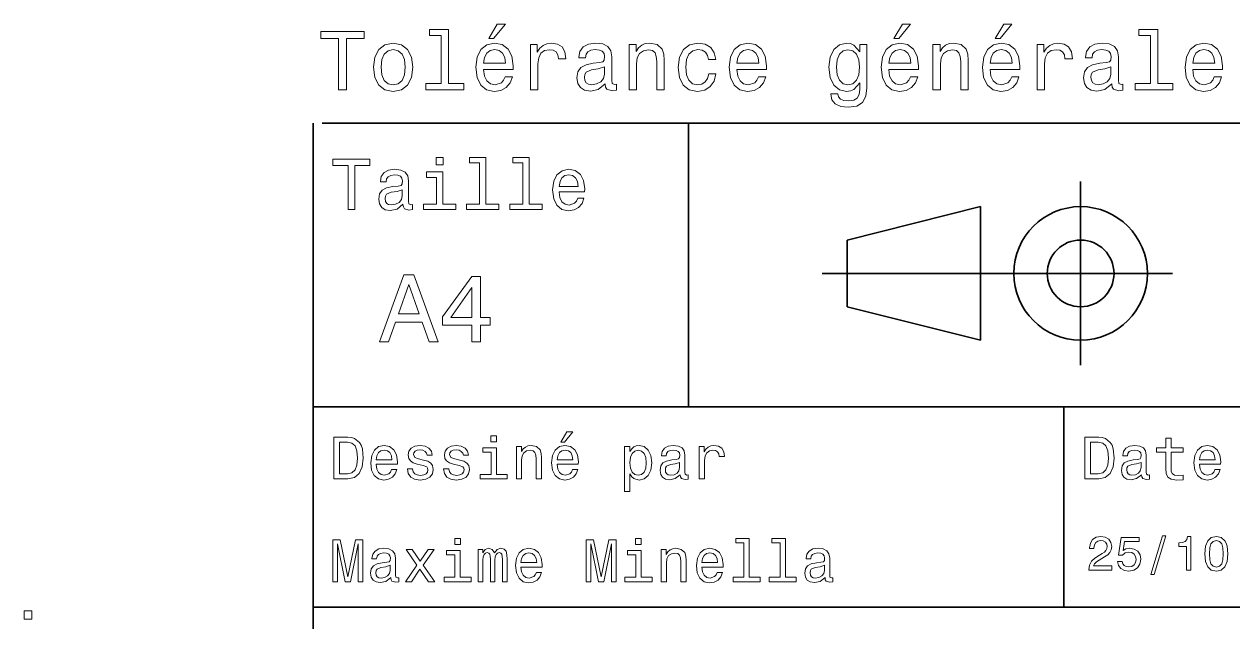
# Model space of a CAD drawing. Extents: x 0 to 297, y 0 to 210.
# Drawn here: x 79.7 to 152.1, y 40.1 to 75.9 of the extents above; entities that cross this region are included whole.
import ezdxf

# ---------------------------------------------------------------- set-up
doc = ezdxf.new("R2010")
doc.units = 0

msp = doc.modelspace()

# ---------------------------------------------------------------- linework, layer by layer
at = {"color": 7, "lineweight": 35}
for p, q in [((97, 10), (97, 70)), ((97.543045, 70), (287.54303, 70)), ((127.5, 61), (148.5, 61)), ((97, 53), (162, 53)), ((97, 41), (162, 41))]:
    msp.add_line(p, q, dxfattribs=at)
at = {"color": 7, "lineweight": 35, "ltscale": 0.425}
msp.add_line((119.5, 53), (119.5, 70), dxfattribs=at)
at = {"color": 7, "lineweight": 35, "ltscale": 0.275}
msp.add_line((143, 55.5), (143, 66.5), dxfattribs=at)
at = {"color": 7, "lineweight": 35, "ltscale": 0.206155}
for p, q in [((129, 63), (137, 65)), ((137, 57), (129, 59))]:
    msp.add_line(p, q, dxfattribs=at)
at = {"color": 7, "lineweight": 35, "ltscale": 0.2}
msp.add_line((137, 65), (137, 57), dxfattribs=at)
at = {"color": 7, "lineweight": 35, "ltscale": 0.1}
msp.add_line((129, 59), (129, 63), dxfattribs=at)
at = {"color": 7, "lineweight": 35, "ltscale": 0.3}
msp.add_line((142, 41), (142, 53), dxfattribs=at)
at = {"color": 7, "lineweight": 13}
for points in [[(98.53112, 71.998444), (98.995094, 71.998444), (98.995094, 75.074814), (100.054169, 75.074814), (100.054169, 75.498444), (97.466995, 75.498444), (97.466995, 75.074814), (98.53112, 75.074814)], [(104.673767, 75.246284), (104.673767, 72.371643), (103.760948, 72.371643), (103.760948, 71.998444), (106.025352, 71.998444), (106.025352, 72.371643), (105.117569, 72.371643), (105.117569, 75.619484), (103.977806, 75.619484), (103.977806, 75.246284)], [(107.523193, 75.074814), (107.82074, 75.074814), (108.521751, 75.932159), (108.027512, 75.932159)], [(131.811371, 75.074814), (132.108917, 75.074814), (132.809937, 75.932159), (132.315704, 75.932159)], [(137.883423, 75.074814), (138.180969, 75.074814), (138.881973, 75.932159), (138.387741, 75.932159)], [(147.178085, 75.246284), (147.178085, 72.371643), (146.265259, 72.371643), (146.265259, 71.998444), (148.529663, 71.998444), (148.529663, 72.371643), (147.621887, 72.371643), (147.621887, 75.619484), (146.482117, 75.619484), (146.482117, 75.246284)], [(100.624054, 73.350029), (100.70475, 72.734756), (100.936737, 72.280861), (101.304893, 71.998444), (101.799126, 71.902626), (102.288322, 71.998444), (102.656479, 72.275818), (102.888466, 72.729713), (102.974197, 73.350029), (102.888466, 73.965302), (102.656479, 74.424232), (102.288322, 74.701614), (101.799126, 74.802475), (101.304893, 74.701614), (100.936737, 74.419189), (100.70475, 73.965302)], [(107.215553, 73.223946), (108.990768, 73.223946), (108.995819, 73.430717), (108.915123, 74.010689), (108.693222, 74.444412), (108.340195, 74.706657), (107.871178, 74.802475), (107.412239, 74.701614), (107.059219, 74.419189), (106.832268, 73.960258), (106.751579, 73.355072), (106.827225, 72.734756), (107.054169, 72.280861), (107.402153, 71.998444), (107.856049, 71.902626), (108.24942, 71.968185), (108.572182, 72.139656), (108.809219, 72.411987), (108.945381, 72.775101), (108.506622, 72.775101), (108.415848, 72.573372), (108.284721, 72.422073), (107.911522, 72.301041), (107.624054, 72.356514), (107.407196, 72.533028), (107.265991, 72.820488), (107.215553, 73.208817)], [(110.029678, 71.998444), (110.47348, 71.998444), (110.47348, 73.546715), (110.518867, 73.919914), (110.655037, 74.187202), (110.876938, 74.348587), (111.174492, 74.40406), (111.396393, 74.368759), (111.56282, 74.267899), (111.663681, 74.096428), (111.698982, 73.864441), (112.147835, 73.864441), (112.087311, 74.272942), (111.920883, 74.565445), (111.643509, 74.741959), (111.265266, 74.802475), (111.008064, 74.762131), (110.786163, 74.66127), (110.589478, 74.489799), (110.433136, 74.257813), (110.433136, 74.706657), (110.029678, 74.706657)], [(114.508064, 72.351471), (114.508064, 72.336342), (114.533279, 72.164871), (114.608925, 72.043831), (114.926651, 71.948013), (115.173767, 71.988358), (115.173767, 72.331299), (115.067863, 72.31617), (114.926651, 72.381729), (114.901436, 72.583458), (114.901436, 73.985474), (114.840912, 74.343544), (114.664406, 74.595703), (114.356766, 74.747002), (113.92305, 74.802475), (113.49942, 74.741959), (113.186737, 74.570488), (112.990051, 74.3032), (112.924492, 73.950172), (112.924492, 73.919914), (113.322906, 73.919914), (113.358208, 74.131729), (113.469162, 74.283028), (113.650711, 74.373802), (113.907921, 74.409103), (114.155037, 74.383888), (114.331551, 74.308243), (114.437454, 74.177116), (114.472763, 73.99556), (114.452591, 73.783745), (114.371895, 73.677841), (114.170166, 73.627403), (113.791924, 73.587059), (113.358208, 73.496284), (113.050568, 73.3349), (112.869011, 73.082741), (112.813538, 72.709541), (112.863968, 72.376686), (113.020309, 72.12957), (113.272476, 71.973228), (113.620453, 71.917755), (114.089478, 72.023659)], [(115.935295, 71.998444), (116.379105, 71.998444), (116.379105, 73.561844), (116.424492, 73.919914), (116.57074, 74.182159), (116.797684, 74.343544), (117.100281, 74.40406), (117.342361, 74.35363), (117.493652, 74.217461), (117.569305, 73.990517), (117.594521, 73.687927), (117.594521, 71.998444), (118.038322, 71.998444), (118.038322, 73.778702), (118.01815, 74.136772), (117.927368, 74.434326), (117.629822, 74.706657), (117.165848, 74.802475), (116.908638, 74.767174), (116.69178, 74.671356), (116.50518, 74.509972), (116.358925, 74.293114), (116.358925, 74.706657), (115.935295, 74.706657)], [(120.696106, 73.80896), (121.134865, 73.80896), (121.044083, 74.212418), (120.827225, 74.530144), (120.489334, 74.72683), (120.050568, 74.802475), (119.566422, 74.701614), (119.198265, 74.419189), (118.966278, 73.960258), (118.88559, 73.344986), (118.961235, 72.734756), (119.188179, 72.280861), (119.546249, 71.998444), (120.035446, 71.902626), (120.469162, 71.978271), (120.807053, 72.190086), (121.039047, 72.522942), (121.139908, 72.966743), (120.716278, 72.966743), (120.640625, 72.684326), (120.49942, 72.472504), (120.297691, 72.341385), (120.050568, 72.301041), (119.742935, 72.3666), (119.521034, 72.568329), (119.384865, 72.896141), (119.339478, 73.360115), (119.384865, 73.814003), (119.526077, 74.141815), (119.753021, 74.343544), (120.050568, 74.414146), (120.31282, 74.368759), (120.509506, 74.252769), (120.640625, 74.061127)], [(122.395676, 73.223946), (124.170883, 73.223946), (124.175934, 73.430717), (124.095238, 74.010689), (123.873337, 74.444412), (123.520309, 74.706657), (123.051292, 74.802475), (122.592361, 74.701614), (122.239334, 74.419189), (122.01239, 73.960258), (121.931694, 73.355072), (122.007339, 72.734756), (122.234283, 72.280861), (122.582275, 71.998444), (123.036163, 71.902626), (123.429535, 71.968185), (123.752304, 72.139656), (123.989334, 72.411987), (124.125496, 72.775101), (123.686737, 72.775101), (123.595963, 72.573372), (123.464836, 72.422073), (123.091637, 72.301041), (122.804169, 72.356514), (122.587311, 72.533028), (122.446106, 72.820488), (122.395676, 73.208817)], [(130.187454, 72.119484), (130.187454, 74.706657), (129.763824, 74.706657), (129.763824, 74.267899), (129.415848, 74.666313), (129.204025, 74.767174), (128.966995, 74.802475), (128.538315, 74.701614), (128.205475, 74.419189), (127.988609, 73.965302), (127.912964, 73.355072), (127.988609, 72.739799), (128.205475, 72.285904), (128.538315, 71.998444), (128.966995, 71.902626), (129.209076, 71.937927), (129.410797, 72.028702), (129.763824, 72.411987), (129.763824, 72.028702), (129.72348, 71.726112), (129.612534, 71.509247), (129.400711, 71.383171), (129.082993, 71.337784), (128.805618, 71.368042), (128.608932, 71.443687), (128.492935, 71.574814), (128.457626, 71.751328), (128.028961, 71.751328), (128.028961, 71.731155), (128.094513, 71.408386), (128.296249, 71.166313), (128.619019, 71.009972), (129.05777, 70.954498), (129.582275, 71.030144), (129.930252, 71.241959), (130.126938, 71.610115)], [(131.503738, 73.223946), (133.278961, 73.223946), (133.283997, 73.430717), (133.203308, 74.010689), (132.9814, 74.444412), (132.628372, 74.706657), (132.159363, 74.802475), (131.700424, 74.701614), (131.347397, 74.419189), (131.120453, 73.960258), (131.039764, 73.355072), (131.115417, 72.734756), (131.342346, 72.280861), (131.690338, 71.998444), (132.144226, 71.902626), (132.537598, 71.968185), (132.860367, 72.139656), (133.097397, 72.411987), (133.233566, 72.775101), (132.7948, 72.775101), (132.704025, 72.573372), (132.572906, 72.422073), (132.199707, 72.301041), (131.912231, 72.356514), (131.695374, 72.533028), (131.554169, 72.820488), (131.503738, 73.208817)], [(134.151428, 71.998444), (134.59523, 71.998444), (134.59523, 73.561844), (134.640625, 73.919914), (134.78688, 74.182159), (135.013824, 74.343544), (135.316422, 74.40406), (135.558487, 74.35363), (135.709793, 74.217461), (135.785431, 73.990517), (135.810654, 73.687927), (135.810654, 71.998444), (136.254456, 71.998444), (136.254456, 73.778702), (136.234283, 74.136772), (136.143509, 74.434326), (135.845947, 74.706657), (135.381989, 74.802475), (135.124771, 74.767174), (134.907913, 74.671356), (134.721313, 74.509972), (134.575058, 74.293114), (134.575058, 74.706657), (134.151428, 74.706657)], [(137.575775, 73.223946), (139.350998, 73.223946), (139.356049, 73.430717), (139.275345, 74.010689), (139.053452, 74.444412), (138.700424, 74.706657), (138.2314, 74.802475), (137.772461, 74.701614), (137.419434, 74.419189), (137.192505, 73.960258), (137.111801, 73.355072), (137.187454, 72.734756), (137.414398, 72.280861), (137.76239, 71.998444), (138.216278, 71.902626), (138.60965, 71.968185), (138.932404, 72.139656), (139.169434, 72.411987), (139.305603, 72.775101), (138.866852, 72.775101), (138.776062, 72.573372), (138.644943, 72.422073), (138.271744, 72.301041), (137.984283, 72.356514), (137.767426, 72.533028), (137.626221, 72.820488), (137.575775, 73.208817)], [(140.389908, 71.998444), (140.83371, 71.998444), (140.83371, 73.546715), (140.879089, 73.919914), (141.015259, 74.187202), (141.237167, 74.348587), (141.534714, 74.40406), (141.756622, 74.368759), (141.923035, 74.267899), (142.023911, 74.096428), (142.059204, 73.864441), (142.508057, 73.864441), (142.44754, 74.272942), (142.281113, 74.565445), (142.003738, 74.741959), (141.625488, 74.802475), (141.368286, 74.762131), (141.146393, 74.66127), (140.949707, 74.489799), (140.793365, 74.257813), (140.793365, 74.706657), (140.389908, 74.706657)], [(144.868286, 72.351471), (144.868286, 72.336342), (144.893509, 72.164871), (144.969147, 72.043831), (145.28688, 71.948013), (145.533997, 71.988358), (145.533997, 72.331299), (145.428085, 72.31617), (145.28688, 72.381729), (145.261658, 72.583458), (145.261658, 73.985474), (145.201141, 74.343544), (145.024628, 74.595703), (144.716995, 74.747002), (144.283264, 74.802475), (143.85965, 74.741959), (143.546967, 74.570488), (143.350281, 74.3032), (143.284714, 73.950172), (143.284714, 73.919914), (143.683136, 73.919914), (143.71843, 74.131729), (143.829376, 74.283028), (144.010941, 74.373802), (144.268143, 74.409103), (144.515259, 74.383888), (144.691772, 74.308243), (144.797684, 74.177116), (144.832977, 73.99556), (144.812805, 73.783745), (144.732117, 73.677841), (144.530396, 73.627403), (144.152145, 73.587059), (143.71843, 73.496284), (143.410797, 73.3349), (143.229248, 73.082741), (143.173767, 72.709541), (143.224197, 72.376686), (143.380539, 72.12957), (143.63269, 71.973228), (143.980682, 71.917755), (144.449707, 72.023659)], [(149.719879, 73.223946), (151.495087, 73.223946), (151.500122, 73.430717), (151.419434, 74.010689), (151.19754, 74.444412), (150.844513, 74.706657), (150.375488, 74.802475), (149.916565, 74.701614), (149.563538, 74.419189), (149.336578, 73.960258), (149.25589, 73.355072), (149.331543, 72.734756), (149.558487, 72.280861), (149.906464, 71.998444), (150.360352, 71.902626), (150.753738, 71.968185), (151.076508, 72.139656), (151.313538, 72.411987), (151.449707, 72.775101), (151.010941, 72.775101), (150.920166, 72.573372), (150.789032, 72.422073), (150.415833, 72.301041), (150.128372, 72.356514), (149.911514, 72.533028), (149.770294, 72.820488), (149.719879, 73.208817)], [(101.07795, 73.355072), (101.123337, 73.80896), (101.264549, 74.136772), (101.491493, 74.338501), (101.799126, 74.409103), (102.101723, 74.338501), (102.328667, 74.141815), (102.469879, 73.80896), (102.520309, 73.355072), (102.469879, 72.896141), (102.328667, 72.563286), (102.101723, 72.361557), (101.799126, 72.295998), (101.491493, 72.361557), (101.264549, 72.563286), (101.123337, 72.896141)], [(107.215553, 73.597145), (107.271034, 73.945129), (107.407196, 74.202332), (107.613968, 74.358673), (107.886307, 74.414146), (108.153595, 74.358673), (108.360367, 74.202332), (108.48645, 73.945129), (108.531837, 73.597145)], [(122.395676, 73.597145), (122.451149, 73.945129), (122.587311, 74.202332), (122.794083, 74.358673), (123.066422, 74.414146), (123.33371, 74.358673), (123.540482, 74.202332), (123.666565, 73.945129), (123.711952, 73.597145)], [(128.371887, 73.355072), (128.417282, 73.803917), (128.553452, 74.136772), (128.765259, 74.333458), (129.047684, 74.40406), (129.345245, 74.333458), (129.567139, 74.136772), (129.703308, 73.803917), (129.753738, 73.355072), (129.703308, 72.896141), (129.567139, 72.568329), (129.345245, 72.3666), (129.047684, 72.301041), (128.765259, 72.3666), (128.553452, 72.568329), (128.417282, 72.901184)], [(131.503738, 73.597145), (131.559204, 73.945129), (131.695374, 74.202332), (131.902161, 74.358673), (132.174484, 74.414146), (132.441772, 74.358673), (132.64856, 74.202332), (132.774628, 73.945129), (132.820023, 73.597145)], [(137.575775, 73.597145), (137.631256, 73.945129), (137.767426, 74.202332), (137.974197, 74.358673), (138.246536, 74.414146), (138.513824, 74.358673), (138.720596, 74.202332), (138.84668, 73.945129), (138.892059, 73.597145)], [(149.719879, 73.597145), (149.775345, 73.945129), (149.911514, 74.202332), (150.118286, 74.358673), (150.390625, 74.414146), (150.657913, 74.358673), (150.864685, 74.202332), (150.990768, 73.945129), (151.036148, 73.597145)], [(114.457626, 72.946571), (114.39711, 72.684326), (114.235733, 72.48259), (113.993652, 72.351471), (113.696106, 72.306084), (113.504463, 72.331299), (113.368294, 72.411987), (113.282562, 72.5532), (113.257339, 72.749886), (113.277512, 72.926399), (113.358208, 73.052475), (113.680969, 73.193687), (114.089478, 73.254204), (114.457626, 73.375244)], [(144.817856, 72.946571), (144.757339, 72.684326), (144.595947, 72.48259), (144.353882, 72.351471), (144.056335, 72.306084), (143.864685, 72.331299), (143.728516, 72.411987), (143.642792, 72.5532), (143.617569, 72.749886), (143.637741, 72.926399), (143.71843, 73.052475), (144.041199, 73.193687), (144.449707, 73.254204), (144.817856, 73.375244)], [(99.102303, 64.837173), (99.5, 64.837173), (99.5, 67.47406), (100.407784, 67.47406), (100.407784, 67.837173), (98.190201, 67.837173), (98.190201, 67.47406), (99.102303, 67.47406)], [(104.786743, 67.940918), (104.384727, 67.940918), (104.384727, 67.508644), (104.786743, 67.508644)], [(106.969742, 67.621033), (106.969742, 65.157059), (106.187317, 65.157059), (106.187317, 64.837173), (108.128242, 64.837173), (108.128242, 65.157059), (107.350143, 65.157059), (107.350143, 67.940918), (106.373199, 67.940918), (106.373199, 67.621033)], [(109.572044, 67.621033), (109.572044, 65.157059), (108.789627, 65.157059), (108.789627, 64.837173), (110.730545, 64.837173), (110.730545, 65.157059), (109.952454, 65.157059), (109.952454, 67.940918), (108.975502, 67.940918), (108.975502, 67.621033)], [(102.387611, 65.139771), (102.387611, 65.126801), (102.409225, 64.979828), (102.47406, 64.876076), (102.746399, 64.793945), (102.958214, 64.828529), (102.958214, 65.122475), (102.867432, 65.109505), (102.746399, 65.165703), (102.724785, 65.338615), (102.724785, 66.540344), (102.672913, 66.84726), (102.521614, 67.0634), (102.257927, 67.193085), (101.886169, 67.240631), (101.523056, 67.188759), (101.255043, 67.041786), (101.086456, 66.812675), (101.030258, 66.510086), (101.030258, 66.484146), (101.371758, 66.484146), (101.402016, 66.665703), (101.497116, 66.795387), (101.65274, 66.873199), (101.873199, 66.903458), (102.085014, 66.881844), (102.236313, 66.817001), (102.327087, 66.704605), (102.357346, 66.548988), (102.340057, 66.367432), (102.270897, 66.276657), (102.097984, 66.233429), (101.773773, 66.198845), (101.402016, 66.121033), (101.138329, 65.982704), (100.982712, 65.766571), (100.935158, 65.446686), (100.978386, 65.161385), (101.112389, 64.949562), (101.328529, 64.815559), (101.626801, 64.768013), (102.028816, 64.858788)], [(104.773773, 65.157059), (104.773773, 67.080688), (103.796829, 67.080688), (103.796829, 66.756485), (104.393372, 66.756485), (104.393372, 65.157059), (103.615273, 65.157059), (103.615273, 64.837173), (105.560516, 64.837173), (105.560516, 65.157059)], [(111.750717, 65.887604), (113.272339, 65.887604), (113.276657, 66.064842), (113.207497, 66.561958), (113.017288, 66.933716), (112.714699, 67.158501), (112.312683, 67.240631), (111.919312, 67.154175), (111.616714, 66.912102), (111.422188, 66.51873), (111.353027, 66), (111.41787, 65.4683), (111.612396, 65.079247), (111.91066, 64.837173), (112.299713, 64.755043), (112.636887, 64.811234), (112.913544, 64.958214), (113.116714, 65.191643), (113.233429, 65.502876), (112.857346, 65.502876), (112.779541, 65.329971), (112.667145, 65.200287), (112.34726, 65.096542), (112.100868, 65.144089), (111.914986, 65.295387), (111.793945, 65.541786), (111.750717, 65.874634)], [(111.750717, 66.207489), (111.798271, 66.50576), (111.914986, 66.726219), (112.092216, 66.860229), (112.325653, 66.907776), (112.554756, 66.860229), (112.731987, 66.726219), (112.840057, 66.50576), (112.878967, 66.207489)], [(102.344383, 65.649857), (102.292511, 65.425072), (102.154182, 65.252159), (101.946686, 65.139771), (101.691643, 65.100861), (101.527374, 65.122475), (101.41066, 65.191643), (101.337173, 65.312675), (101.315559, 65.481262), (101.332855, 65.632561), (101.402016, 65.740631), (101.678673, 65.861671), (102.028816, 65.913544), (102.344383, 66.017288)], [(100.982712, 56.9049), (101.51297, 56.9049), (101.933716, 58.080692), (103.530258, 58.080692), (103.951012, 56.9049), (104.492798, 56.9049), (103.028816, 60.910664), (102.440926, 60.910664)], [(102.118156, 58.570606), (102.734871, 60.334293), (103.351585, 58.570606)], [(106.521614, 56.9049), (107.040344, 56.9049), (107.040344, 57.896255), (107.610954, 57.896255), (107.610954, 58.357349), (107.040344, 58.357349), (107.040344, 60.818443), (106.515854, 60.818443), (104.763687, 58.403458), (104.763687, 57.896255), (106.521614, 57.896255)], [(105.247841, 58.357349), (106.521614, 60.149857), (106.521614, 58.357349)], [(111.84726, 50.88797), (112.059799, 50.88797), (112.560516, 51.500362), (112.207489, 51.500362)], [(99.080688, 51.190563), (98.248558, 51.190563), (98.248558, 48.690563), (99.080688, 48.690563), (99.473343, 48.769814), (99.765129, 49.011169), (99.945244, 49.40382), (100.010086, 49.940563), (99.952446, 50.488113), (99.880402, 50.70425), (99.779541, 50.877163), (99.487755, 51.111313), (99.296829, 51.168949)], [(99.055473, 50.891571), (99.329254, 50.837536), (99.516571, 50.671829), (99.628242, 50.376442), (99.664268, 49.940563), (99.624641, 49.519093), (99.51297, 49.223705), (99.322044, 49.047192), (99.055473, 48.989555), (98.583572, 48.989555), (98.583572, 50.891571)], [(107.992798, 51.27702), (107.657784, 51.27702), (107.657784, 50.916786), (107.992798, 50.916786)], [(144.080688, 51.190563), (143.248566, 51.190563), (143.248566, 48.690563), (144.080688, 48.690563), (144.473343, 48.769814), (144.765137, 49.011169), (144.945251, 49.40382), (145.010086, 49.940563), (144.952454, 50.488113), (144.880402, 50.70425), (144.779541, 50.877163), (144.487747, 51.111313), (144.296829, 51.168949)], [(144.055481, 50.891571), (144.329254, 50.837536), (144.516571, 50.671829), (144.628235, 50.376442), (144.664261, 49.940563), (144.624634, 49.519093), (144.51297, 49.223705), (144.322052, 49.047192), (144.055481, 48.989555), (143.583572, 48.989555), (143.583572, 50.891571)], [(148.100861, 50.289986), (148.100861, 49.320965), (148.122482, 49.007565), (148.223343, 48.791428), (148.425079, 48.665348), (148.767288, 48.62212), (149.141937, 48.640129), (149.141937, 48.913906), (148.868149, 48.892292), (148.619598, 48.921112), (148.486313, 49.011169), (148.42868, 49.162464), (148.417862, 49.375), (148.417862, 50.289986), (149.141937, 50.289986), (149.141937, 50.560158), (148.417862, 50.560158), (148.417862, 51.125721), (148.100861, 51.125721), (148.100861, 50.560158), (147.553314, 50.560158), (147.553314, 50.289986)], [(100.784584, 49.565922), (102.052597, 49.565922), (102.056198, 49.713619), (101.998558, 50.127884), (101.840057, 50.437683), (101.587898, 50.625), (101.252884, 50.693443), (100.925072, 50.621399), (100.672913, 50.41967), (100.510803, 50.091862), (100.453171, 49.659584), (100.507202, 49.216499), (100.669312, 48.892292), (100.91787, 48.690563), (101.242073, 48.62212), (101.523056, 48.668949), (101.753601, 48.791428), (101.922913, 48.98595), (102.020172, 49.245319), (101.706772, 49.245319), (101.64193, 49.101227), (101.548271, 48.993156), (101.2817, 48.9067), (101.07637, 48.946327), (100.921471, 49.072407), (100.820602, 49.27774), (100.784584, 49.555115)], [(100.784584, 49.832493), (100.824211, 50.081055), (100.921471, 50.264771), (101.069168, 50.376442), (101.263687, 50.416069), (101.454613, 50.376442), (101.602303, 50.264771), (101.69236, 50.081055), (101.724785, 49.832493)], [(103.623199, 49.818085), (103.317001, 49.890129), (103.090057, 49.972984), (103.014412, 50.142292), (103.036026, 50.261169), (103.111671, 50.347622), (103.234146, 50.401657), (103.41066, 50.423271), (103.579971, 50.401657), (103.713257, 50.336815), (103.799713, 50.239555), (103.835732, 50.109871), (104.145531, 50.109871), (104.145531, 50.117077), (104.091499, 50.351227), (103.943802, 50.534943), (103.713257, 50.650219), (103.41066, 50.693443), (103.104469, 50.650219), (102.881126, 50.531342), (102.740631, 50.354828), (102.697403, 50.131485), (102.729828, 49.915348), (102.830688, 49.76405), (102.996399, 49.655983), (103.237755, 49.580334), (103.590775, 49.493877), (103.806915, 49.40382), (103.864555, 49.331772), (103.886169, 49.223705), (103.853745, 49.09042), (103.767288, 48.989555), (103.626801, 48.924713), (103.439484, 48.903099), (103.241356, 48.924713), (103.09726, 49.000362), (103, 49.122841), (102.960373, 49.292149), (102.654175, 49.292149), (102.704613, 49.003963), (102.852303, 48.795029), (103.086456, 48.668949), (103.41066, 48.62212), (103.749283, 48.668949), (103.997841, 48.795029), (104.149139, 48.996758), (104.203171, 49.259727), (104.163544, 49.486671), (104.051872, 49.641571), (103.868156, 49.742435)], [(105.791786, 49.818085), (105.485588, 49.890129), (105.258644, 49.972984), (105.182999, 50.142292), (105.204613, 50.261169), (105.280258, 50.347622), (105.40274, 50.401657), (105.579254, 50.423271), (105.748558, 50.401657), (105.881844, 50.336815), (105.9683, 50.239555), (106.004326, 50.109871), (106.314117, 50.109871), (106.314117, 50.117077), (106.260086, 50.351227), (106.112396, 50.534943), (105.881844, 50.650219), (105.579254, 50.693443), (105.273056, 50.650219), (105.049713, 50.531342), (104.909225, 50.354828), (104.865997, 50.131485), (104.898415, 49.915348), (104.999283, 49.76405), (105.164986, 49.655983), (105.406342, 49.580334), (105.759369, 49.493877), (105.975502, 49.40382), (106.033142, 49.331772), (106.054756, 49.223705), (106.022339, 49.09042), (105.935883, 48.989555), (105.795387, 48.924713), (105.60807, 48.903099), (105.409943, 48.924713), (105.265854, 49.000362), (105.168587, 49.122841), (105.12896, 49.292149), (104.822769, 49.292149), (104.873199, 49.003963), (105.020897, 48.795029), (105.255043, 48.668949), (105.579254, 48.62212), (105.91787, 48.668949), (106.166428, 48.795029), (106.317726, 48.996758), (106.371758, 49.259727), (106.33213, 49.486671), (106.220459, 49.641571), (106.036743, 49.742435)], [(107.981987, 48.957134), (107.981987, 50.560158), (107.16787, 50.560158), (107.16787, 50.289986), (107.664986, 50.289986), (107.664986, 48.957134), (107.016571, 48.957134), (107.016571, 48.690563), (108.637611, 48.690563), (108.637611, 48.957134)], [(109.181557, 48.690563), (109.498558, 48.690563), (109.498558, 49.807278), (109.530983, 50.063042), (109.635445, 50.250362), (109.797546, 50.365635), (110.013687, 50.408863), (110.1866, 50.372841), (110.29467, 50.275578), (110.348701, 50.113472), (110.366714, 49.897335), (110.366714, 48.690563), (110.683716, 48.690563), (110.683716, 49.962177), (110.669312, 50.217941), (110.604469, 50.430477), (110.39193, 50.625), (110.060516, 50.693443), (109.876801, 50.668228), (109.721901, 50.599785), (109.588615, 50.484512), (109.484146, 50.329613), (109.484146, 50.625), (109.181557, 50.625)], [(111.627518, 49.565922), (112.895531, 49.565922), (112.899132, 49.713619), (112.841499, 50.127884), (112.682999, 50.437683), (112.430832, 50.625), (112.095825, 50.693443), (111.768013, 50.621399), (111.515854, 50.41967), (111.353745, 50.091862), (111.296112, 49.659584), (111.350143, 49.216499), (111.512245, 48.892292), (111.760803, 48.690563), (112.085014, 48.62212), (112.365997, 48.668949), (112.596542, 48.791428), (112.765854, 48.98595), (112.863113, 49.245319), (112.549713, 49.245319), (112.484871, 49.101227), (112.391212, 48.993156), (112.124641, 48.9067), (111.919312, 48.946327), (111.764412, 49.072407), (111.663544, 49.27774), (111.627518, 49.555115)], [(111.627518, 49.832493), (111.667145, 50.081055), (111.764412, 50.264771), (111.912102, 50.376442), (112.106628, 50.416069), (112.297546, 50.376442), (112.445244, 50.264771), (112.535301, 50.081055), (112.567726, 49.832493)], [(115.986313, 50.326012), (115.986313, 50.625), (115.669312, 50.625), (115.669312, 47.941284), (115.986313, 47.941284), (115.986313, 48.98595), (116.097984, 48.816643), (116.22406, 48.704971), (116.541069, 48.62212), (116.843658, 48.690563), (117.081413, 48.895893), (117.236313, 49.2201), (117.293945, 49.659584), (117.236313, 50.095463), (117.081413, 50.41967), (116.843658, 50.621399), (116.541069, 50.693443), (116.368156, 50.671829), (116.220459, 50.603386), (116.094383, 50.488113)], [(116.48703, 48.9067), (116.274498, 48.953533), (116.119598, 49.097622), (116.022339, 49.331772), (115.989914, 49.659584), (116.022339, 49.983791), (116.119598, 50.217941), (116.274498, 50.358429), (116.48703, 50.408863), (116.681557, 50.358429), (116.836456, 50.21434), (116.933716, 49.98019), (116.969742, 49.659584), (116.933716, 49.335377), (116.836456, 49.097622), (116.681557, 48.953533)], [(119.005043, 48.942726), (119.005043, 48.931919), (119.023056, 48.809441), (119.077087, 48.722984), (119.304031, 48.654541), (119.480545, 48.683357), (119.480545, 48.928314), (119.4049, 48.917507), (119.304031, 48.96434), (119.286026, 49.108429), (119.286026, 50.109871), (119.242798, 50.365635), (119.116714, 50.54575), (118.896973, 50.65382), (118.587173, 50.693443), (118.284584, 50.650219), (118.061241, 50.52774), (117.920746, 50.336815), (117.873917, 50.084656), (117.873917, 50.063042), (118.158501, 50.063042), (118.183716, 50.21434), (118.26297, 50.322407), (118.392654, 50.387249), (118.57637, 50.412464), (118.752884, 50.394455), (118.878967, 50.34042), (118.954613, 50.246758), (118.979828, 50.117077), (118.965416, 49.965778), (118.907784, 49.890129), (118.763687, 49.854107), (118.493515, 49.825291), (118.183716, 49.760448), (117.963974, 49.645176), (117.834297, 49.465057), (117.79467, 49.19849), (117.830688, 48.960735), (117.942368, 48.784222), (118.122482, 48.67255), (118.37104, 48.632927), (118.706055, 48.708576)], [(120.143372, 48.690563), (120.460373, 48.690563), (120.460373, 49.796471), (120.492798, 50.063042), (120.590057, 50.253963), (120.748558, 50.369236), (120.961098, 50.408863), (121.119598, 50.383648), (121.238472, 50.3116), (121.310516, 50.189121), (121.335739, 50.023415), (121.656342, 50.023415), (121.613113, 50.315205), (121.49424, 50.524136), (121.296112, 50.650219), (121.02594, 50.693443), (120.842224, 50.664627), (120.683716, 50.592579), (120.543228, 50.4701), (120.431557, 50.304398), (120.431557, 50.625), (120.143372, 50.625)], [(146.656342, 48.942726), (146.656342, 48.931919), (146.674347, 48.809441), (146.728394, 48.722984), (146.955338, 48.654541), (147.131851, 48.683357), (147.131851, 48.928314), (147.056198, 48.917507), (146.955338, 48.96434), (146.937317, 49.108429), (146.937317, 50.109871), (146.894089, 50.365635), (146.768005, 50.54575), (146.548264, 50.65382), (146.23848, 50.693443), (145.935883, 50.650219), (145.71254, 50.52774), (145.572052, 50.336815), (145.525223, 50.084656), (145.525223, 50.063042), (145.809799, 50.063042), (145.835022, 50.21434), (145.914261, 50.322407), (146.043945, 50.387249), (146.227661, 50.412464), (146.404175, 50.394455), (146.530258, 50.34042), (146.605911, 50.246758), (146.631119, 50.117077), (146.616714, 49.965778), (146.559082, 49.890129), (146.414978, 49.854107), (146.144806, 49.825291), (145.835022, 49.760448), (145.61528, 49.645176), (145.485596, 49.465057), (145.445969, 49.19849), (145.481995, 48.960735), (145.593658, 48.784222), (145.773773, 48.67255), (146.022339, 48.632927), (146.357346, 48.708576)], [(150.121765, 49.565922), (151.389771, 49.565922), (151.393372, 49.713619), (151.335739, 50.127884), (151.177231, 50.437683), (150.925079, 50.625), (150.590057, 50.693443), (150.262253, 50.621399), (150.010086, 50.41967), (149.847977, 50.091862), (149.790344, 49.659584), (149.844376, 49.216499), (150.006485, 48.892292), (150.255051, 48.690563), (150.579254, 48.62212), (150.860229, 48.668949), (151.090775, 48.791428), (151.260086, 48.98595), (151.357346, 49.245319), (151.043945, 49.245319), (150.979111, 49.101227), (150.885452, 48.993156), (150.618881, 48.9067), (150.413544, 48.946327), (150.258652, 49.072407), (150.157776, 49.27774), (150.121765, 49.555115)], [(150.121765, 49.832493), (150.161377, 50.081055), (150.258652, 50.264771), (150.406342, 50.376442), (150.600861, 50.416069), (150.791794, 50.376442), (150.939484, 50.264771), (151.029541, 50.081055), (151.061966, 49.832493)], [(118.969025, 49.367798), (118.925797, 49.180477), (118.810516, 49.036385), (118.637611, 48.942726), (118.425072, 48.910305), (118.288185, 48.928314), (118.190926, 48.98595), (118.129684, 49.086815), (118.111671, 49.227306), (118.126083, 49.353386), (118.183716, 49.443443), (118.414268, 49.544312), (118.706055, 49.587536), (118.969025, 49.673992)], [(146.620316, 49.367798), (146.577087, 49.180477), (146.461823, 49.036385), (146.28891, 48.942726), (146.07637, 48.910305), (145.939484, 48.928314), (145.842224, 48.98595), (145.780975, 49.086815), (145.76297, 49.227306), (145.777374, 49.353386), (145.835022, 49.443443), (146.065567, 49.544312), (146.357346, 49.587536), (146.620316, 49.673992)], [(98.183716, 42.530979), (98.461098, 42.530979), (98.461098, 44.80043), (98.929398, 42.530979), (99.239197, 42.530979), (99.703888, 44.80043), (99.703888, 42.530979), (99.984871, 42.530979), (99.984871, 45.030979), (99.545387, 45.030979), (99.084297, 42.826366), (98.626801, 45.030979), (98.183716, 45.030979)], [(105.824211, 45.117435), (105.489197, 45.117435), (105.489197, 44.757202), (105.824211, 44.757202)], [(113.363831, 42.530979), (113.641212, 42.530979), (113.641212, 44.80043), (114.109512, 42.530979), (114.419312, 42.530979), (114.884003, 44.80043), (114.884003, 42.530979), (115.164986, 42.530979), (115.164986, 45.030979), (114.725502, 45.030979), (114.264404, 42.826366), (113.806915, 45.030979), (113.363831, 45.030979)], [(116.667145, 45.117435), (116.33213, 45.117435), (116.33213, 44.757202), (116.667145, 44.757202)], [(122.823486, 44.850864), (122.823486, 42.79755), (122.171471, 42.79755), (122.171471, 42.530979), (123.78891, 42.530979), (123.78891, 42.79755), (123.140488, 42.79755), (123.140488, 45.117435), (122.32637, 45.117435), (122.32637, 44.850864)], [(124.992081, 44.850864), (124.992081, 42.79755), (124.340057, 42.79755), (124.340057, 42.530979), (125.957497, 42.530979), (125.957497, 42.79755), (125.309082, 42.79755), (125.309082, 45.117435), (124.494965, 45.117435), (124.494965, 44.850864)], [(143.489914, 43.224785), (144.864563, 43.224785), (144.864563, 43.472622), (143.778107, 43.472622), (143.838623, 43.60807), (143.942368, 43.720463), (144.262253, 43.925072), (144.432281, 44.011528), (144.622482, 44.135448), (144.757935, 44.279541), (144.835739, 44.44957), (144.864563, 44.642651), (144.815567, 44.884727), (144.680115, 45.074928), (144.472626, 45.195965), (144.20462, 45.239193), (143.927963, 45.190201), (143.71759, 45.054756), (143.582138, 44.838619), (143.536026, 44.553314), (143.536026, 44.51297), (143.798279, 44.51297), (143.798279, 44.536022), (143.824219, 44.731991), (143.902023, 44.876083), (144.02594, 44.9683), (144.190201, 45), (144.357361, 44.971184), (144.481277, 44.899136), (144.561966, 44.786743), (144.59079, 44.645535), (144.570602, 44.51297), (144.515854, 44.400578), (144.42363, 44.302593), (144.296829, 44.216141), (144.126801, 44.12392), (143.844391, 43.945248), (143.645538, 43.755043), (143.52739, 43.524498), (143.489914, 43.233429)], [(145.213257, 43.746399), (145.276657, 43.510086), (145.417877, 43.325649), (145.625366, 43.210377), (145.890488, 43.167149), (146.181564, 43.219021), (146.409225, 43.360233), (146.553314, 43.585014), (146.608078, 43.873199), (146.559082, 44.141212), (146.420761, 44.351585), (146.20462, 44.487034), (145.925079, 44.536022), (145.708939, 44.501442), (145.541794, 44.406342), (145.622482, 44.945248), (146.498566, 44.945248), (146.498566, 45.181557), (145.429398, 45.181557), (145.270905, 44.12104), (145.50145, 44.12104), (145.668594, 44.256485), (145.881851, 44.305477), (146.066284, 44.273777), (146.207504, 44.181557), (146.296829, 44.040348), (146.328537, 43.858791), (146.296829, 43.677235), (146.20462, 43.536022), (146.0634, 43.446686), (145.881851, 43.414986), (145.729111, 43.435158), (145.610962, 43.501442), (145.524506, 43.605186), (145.481277, 43.746399)], [(147.213257, 42.956772), (147.412109, 42.956772), (148.109512, 45.279541), (147.907791, 45.279541)], [(149.345825, 43.224785), (149.608078, 43.224785), (149.608078, 45.239193), (149.412109, 45.239193), (149.360229, 45.0634), (149.256485, 44.945248), (149.097992, 44.876083), (148.878967, 44.853027), (148.878967, 44.648415), (149.345825, 44.648415)], [(150.438049, 44.201729), (150.481277, 43.749279), (150.616714, 43.426514), (150.832855, 43.230549), (151.132568, 43.167149), (151.429398, 43.230549), (151.645538, 43.426514), (151.778107, 43.749279), (151.824219, 44.201729), (151.778107, 44.651299), (151.723343, 44.829971), (151.645538, 44.976948), (151.429398, 45.172913), (151.132568, 45.239193), (150.832855, 45.172913), (150.616714, 44.974064), (150.481277, 44.651299)], [(150.714706, 44.201729), (150.737762, 44.550434), (150.809799, 44.801155), (150.939484, 44.948128), (151.132568, 45), (151.322769, 44.948128), (151.452454, 44.801155), (151.524506, 44.550434), (151.547562, 44.201729), (151.524506, 43.850143), (151.452454, 43.599426), (151.322769, 43.45245), (151.132568, 43.403458), (150.939484, 43.45245), (150.809799, 43.599426), (150.737762, 43.850143)], [(101.656342, 42.783142), (101.656342, 42.772335), (101.674355, 42.649857), (101.728386, 42.5634), (101.95533, 42.494957), (102.131844, 42.523773), (102.131844, 42.76873), (102.056198, 42.757923), (101.95533, 42.804756), (101.937317, 42.948845), (101.937317, 43.950287), (101.894089, 44.206051), (101.768013, 44.386166), (101.548271, 44.494236), (101.238472, 44.533859), (100.935883, 44.490635), (100.71254, 44.368156), (100.572044, 44.177231), (100.525215, 43.925072), (100.525215, 43.903458), (100.809799, 43.903458), (100.835014, 44.054756), (100.914268, 44.162823), (101.043945, 44.227665), (101.227669, 44.25288), (101.404175, 44.234871), (101.530258, 44.180836), (101.605911, 44.087173), (101.631126, 43.957493), (101.616714, 43.806194), (101.559074, 43.730545), (101.414986, 43.694523), (101.144814, 43.665707), (100.835014, 43.600864), (100.615273, 43.485592), (100.485588, 43.305473), (100.445969, 43.038906), (100.481987, 42.801151), (100.593658, 42.624638), (100.773773, 42.512966), (101.022331, 42.473343), (101.357346, 42.548992)], [(102.906342, 42.530979), (103.403458, 43.283859), (103.914986, 42.530979), (104.296829, 42.530979), (103.605186, 43.528816), (104.257202, 44.465416), (103.889771, 44.465416), (103.41787, 43.762966), (102.945969, 44.465416), (102.571327, 44.465416), (103.21254, 43.525215), (102.535301, 42.530979)], [(105.8134, 42.79755), (105.8134, 44.400574), (104.999283, 44.400574), (104.999283, 44.130402), (105.496399, 44.130402), (105.496399, 42.79755), (104.847984, 42.79755), (104.847984, 42.530979), (106.469025, 42.530979), (106.469025, 42.79755)], [(106.886887, 42.530979), (107.178673, 42.530979), (107.178673, 43.824207), (107.196686, 44.01873), (107.250717, 44.159222), (107.333572, 44.242073), (107.441643, 44.274494), (107.528099, 44.245678), (107.585739, 44.17363), (107.614555, 44.051151), (107.625359, 43.88905), (107.625359, 42.530979), (107.899139, 42.530979), (107.899139, 43.824207), (107.917145, 44.015129), (107.971184, 44.155621), (108.05764, 44.242073), (108.165703, 44.274494), (108.252159, 44.245678), (108.309799, 44.17363), (108.345825, 43.88905), (108.345825, 42.530979), (108.637611, 42.530979), (108.637611, 43.867435), (108.619598, 44.144814), (108.561958, 44.357349), (108.446686, 44.48703), (108.259369, 44.533859), (108.039627, 44.461815), (107.870316, 44.25288), (107.73703, 44.458214), (107.513687, 44.533859), (107.308357, 44.461815), (107.16787, 44.260086), (107.16787, 44.465416), (106.886887, 44.465416)], [(109.458931, 43.406338), (110.726944, 43.406338), (110.730545, 43.554035), (110.672913, 43.9683), (110.514412, 44.278099), (110.262245, 44.465416), (109.927231, 44.533859), (109.599426, 44.461815), (109.34726, 44.260086), (109.185158, 43.932278), (109.127518, 43.5), (109.181557, 43.056915), (109.343658, 42.732708), (109.592216, 42.530979), (109.916428, 42.462536), (110.197403, 42.509365), (110.427956, 42.631844), (110.59726, 42.826366), (110.694527, 43.085735), (110.381126, 43.085735), (110.316284, 42.941643), (110.222626, 42.833572), (109.956055, 42.747116), (109.750717, 42.786743), (109.595825, 42.912823), (109.494957, 43.118156), (109.458931, 43.395531)], [(109.458931, 43.672909), (109.498558, 43.921471), (109.595825, 44.105186), (109.743515, 44.216858), (109.938042, 44.256485), (110.12896, 44.216858), (110.276657, 44.105186), (110.366714, 43.921471), (110.399139, 43.672909)], [(116.656342, 42.79755), (116.656342, 44.400574), (115.842216, 44.400574), (115.842216, 44.130402), (116.33934, 44.130402), (116.33934, 42.79755), (115.690918, 42.79755), (115.690918, 42.530979), (117.311958, 42.530979), (117.311958, 42.79755)], [(117.855911, 42.530979), (118.172913, 42.530979), (118.172913, 43.647694), (118.20533, 43.903458), (118.309799, 44.090778), (118.471901, 44.206051), (118.688042, 44.249279), (118.860954, 44.213257), (118.969025, 44.115993), (119.023056, 43.953888), (119.041069, 43.737751), (119.041069, 42.530979), (119.35807, 42.530979), (119.35807, 43.802593), (119.343658, 44.058357), (119.278824, 44.270893), (119.066284, 44.465416), (118.734871, 44.533859), (118.551155, 44.508644), (118.396255, 44.440201), (118.26297, 44.324928), (118.158501, 44.170029), (118.158501, 44.465416), (117.855911, 44.465416)], [(120.301872, 43.406338), (121.569885, 43.406338), (121.573486, 43.554035), (121.515854, 43.9683), (121.357353, 44.278099), (121.105186, 44.465416), (120.770172, 44.533859), (120.442368, 44.461815), (120.190201, 44.260086), (120.028099, 43.932278), (119.970459, 43.5), (120.024498, 43.056915), (120.1866, 42.732708), (120.435158, 42.530979), (120.759369, 42.462536), (121.040344, 42.509365), (121.270897, 42.631844), (121.440201, 42.826366), (121.537468, 43.085735), (121.224068, 43.085735), (121.159225, 42.941643), (121.065567, 42.833572), (120.798996, 42.747116), (120.593658, 42.786743), (120.438766, 42.912823), (120.337898, 43.118156), (120.301872, 43.395531)], [(120.301872, 43.672909), (120.341499, 43.921471), (120.438766, 44.105186), (120.586456, 44.216858), (120.780983, 44.256485), (120.971901, 44.216858), (121.119598, 44.105186), (121.209656, 43.921471), (121.242081, 43.672909)], [(127.679398, 42.783142), (127.679398, 42.772335), (127.697411, 42.649857), (127.75145, 42.5634), (127.978394, 42.494957), (128.154907, 42.523773), (128.154907, 42.76873), (128.079254, 42.757923), (127.978394, 42.804756), (127.960381, 42.948845), (127.960381, 43.950287), (127.917152, 44.206051), (127.791069, 44.386166), (127.571327, 44.494236), (127.261536, 44.533859), (126.958939, 44.490635), (126.735596, 44.368156), (126.595108, 44.177231), (126.548279, 43.925072), (126.548279, 43.903458), (126.832855, 43.903458), (126.85807, 44.054756), (126.937325, 44.162823), (127.067009, 44.227665), (127.250725, 44.25288), (127.427238, 44.234871), (127.553314, 44.180836), (127.628967, 44.087173), (127.654182, 43.957493), (127.639771, 43.806194), (127.582138, 43.730545), (127.438042, 43.694523), (127.16787, 43.665707), (126.85807, 43.600864), (126.638336, 43.485592), (126.508652, 43.305473), (126.469025, 43.038906), (126.505051, 42.801151), (126.616714, 42.624638), (126.796829, 42.512966), (127.045395, 42.473343), (127.380409, 42.548992)], [(101.620316, 43.208214), (101.577087, 43.020893), (101.461815, 42.876801), (101.288902, 42.783142), (101.07637, 42.750721), (100.939484, 42.76873), (100.842216, 42.826366), (100.780983, 42.927231), (100.76297, 43.067722), (100.777374, 43.193802), (100.835014, 43.283859), (101.065559, 43.384727), (101.357346, 43.427952), (101.620316, 43.514408)], [(127.643372, 43.208214), (127.600143, 43.020893), (127.484879, 42.876801), (127.311966, 42.783142), (127.099426, 42.750721), (126.96254, 42.76873), (126.86528, 42.826366), (126.804039, 42.927231), (126.786026, 43.067722), (126.800438, 43.193802), (126.85807, 43.283859), (127.088623, 43.384727), (127.380409, 43.427952), (127.643372, 43.514408)], [(80.153305, 40.787823), (79.68428, 40.787823), (79.68428, 40.283501), (80.153305, 40.283501)]]:
    msp.add_lwpolyline(points, close=True, dxfattribs=at)
at = {"color": 7, "lineweight": 35}
for radius in [4, 2]:
    msp.add_circle((143, 61), radius, dxfattribs=at)

doc.saveas('drawing.dxf')
